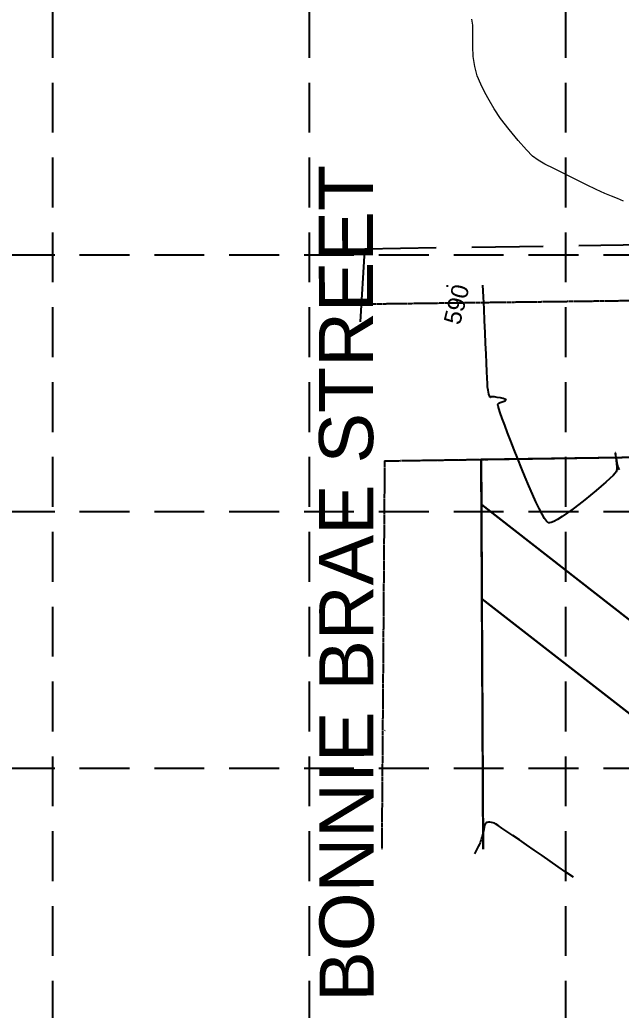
# Model space of a CAD drawing. Header units: inches. Extents: x 45655 to 51424, y 20024 to 23633.
# Drawn here: x 47357.8 to 47568.7, y 20483.3 to 20830.6 of the extents above; entities that cross this region are included whole.
import ezdxf

# ---------------------------------------------------------------- set-up
doc = ezdxf.new("R2010")
doc.units = ezdxf.units.IN
doc.header["$MEASUREMENT"] = 0
for name, pattern in [('2148-1-1 FINAL PLAT$0$PHANTOM2', [1.25, 0.625, -0.125, 0.125, -0.125, 0.125, -0.125]), ('DASHED', [0.75, 0.5, -0.25]), ('DASHED2', [0.375, 0.25, -0.125]), ('HIDDEN', [0.375, 0.25, -0.125]), ('PHANTOM2', [1.25, 0.625, -0.125, 0.125, -0.125, 0.125, -0.125])]:
    doc.linetypes.add(name, pattern=pattern)
for name, color, linetype in [('2148-1-1 Boundary Verification$0$BOUNDARY_TG', 3, 'Continuous'), ('2148-1-1 Boundary Verification$0$X-BNDRY', 5, 'PHANTOM2'), ('2148-1-1 Boundary Verification$0$X-BNDRY-PHASE 1', 3, 'Continuous'), ('2148-1-1 FINAL PLAT$0$BPOLY', 20, 'Continuous'), ('2148-1-1 FINAL PLAT$0$P-PLAN-LOT LINE PH1', 1, 'Continuous'), ('2148-1-1 FINAL PLAT$0$P-PLAN-STREET NAMES', 6, 'Continuous'), ('2148-1-1 FINAL PLAT$0$X-ADJ', 4, '2148-1-1 FINAL PLAT$0$PHANTOM2'), ('2148-1-1 TOPOGRAPHIC SURVEY$0$X-CONT-MJR', 14, 'Continuous'), ('GRID', 254, 'HIDDEN'), ('LIMITS OF DISTURBANCE', 1, 'DASHED'), ('P-ERO-SILT FENCE-GRADING', 6, 'DASHED2')]:
    doc.layers.add(name, color=color, linetype=linetype)
doc.layers.add('CTR', color=43, linetype='Continuous', lineweight=9)
doc.styles.get("Standard").update_dxf_attribs({"font": 'ARIAL.TTF'})

msp = doc.modelspace()

# ---------------------------------------------------------------- linework, layer by layer
at = {"layer": '2148-1-1 Boundary Verification$0$BOUNDARY_TG', "color": 7, "lineweight": 30}
msp.add_line((47485.74, 20675.93), (47485.74, 20675.93), dxfattribs=at)
at = {"layer": '2148-1-1 Boundary Verification$0$BOUNDARY_TG', "color": 7}
msp.add_line((47485.74, 20675.93), (47485.74, 20675.93), dxfattribs=at)
at = {"layer": '2148-1-1 Boundary Verification$0$X-BNDRY', "color": 7}
for q in [(50060.21, 20714.52), (47484.73, 20539.76)]:
    msp.add_line((47485.74, 20675.93), q, dxfattribs=at)
at = {"layer": '2148-1-1 Boundary Verification$0$X-BNDRY-PHASE 1', "color": 7}
msp.add_line((47496.16, 20676.08), (49384.49, 20704.21), dxfattribs=at)
at = {"layer": '2148-1-1 FINAL PLAT$0$BPOLY', "color": 7}
for p, q in [((47680.67, 20678.83), (47519.66, 20676.43)), ((47519.66, 20676.43), (47519.73, 20660.58)), ((47519.73, 20660.58), (47648.97, 20559.94)), ((47519.73, 20660.58), (47519.89, 20627.51)), ((47648.97, 20559.94), (47519.73, 20660.58)), ((47519.89, 20627.51), (47520.29, 20539.76)), ((47633.76, 20538.83), (47519.89, 20627.51)), ((47519.89, 20627.51), (47633.76, 20538.83))]:
    msp.add_line(p, q, dxfattribs=at)
at = {"layer": '2148-1-1 FINAL PLAT$0$P-PLAN-LOT LINE PH1', "color": 7}
for p, q in [((47520.29, 20539.76), (47519.66, 20676.43)), ((47648.97, 20559.94), (47519.73, 20660.58)), ((47633.76, 20538.83), (47519.89, 20627.51))]:
    msp.add_line(p, q, dxfattribs=at)
at = {"layer": '2148-1-1 FINAL PLAT$0$X-ADJ', "color": 7}
msp.add_line((47485.74, 20675.93), (47496.16, 20676.08), dxfattribs=at)
at = {"layer": '2148-1-1 TOPOGRAPHIC SURVEY$0$X-CONT-MJR', "color": 7}
for p, q in [((47507.83, 20736.92, 590), (47507.82, 20737.6, 590)), ((47520.65, 20729.25, 590), (47520.45, 20733.45, 590)), ((47521.03, 20721.01, 590), (47520.84, 20725.08, 590)), ((47521.51, 20710.21, 590), (47521.37, 20713.51, 590)), ((47521.75, 20704.91, 590), (47521.64, 20707.32, 590)), ((47521.84, 20703.05, 590), (47521.75, 20704.91, 590)), ((47521.9, 20701.83, 590), (47521.84, 20703.05, 590)), ((47522.36, 20699.36, 590), (47522.19, 20700.05, 590)), ((47522.52, 20698.75, 590), (47522.36, 20699.36, 590)), ((47523.5, 20698.45, 590), (47523.17, 20698.48, 590)), ((47527.35, 20697.8, 590), (47526.36, 20698.01, 590)), ((47528.39, 20697.34, 590), (47528.39, 20697.38, 590)), ((47525.4, 20695.69, 590), (47525.41, 20695.72, 590)), ((47525.8, 20694.28, 590), (47525.54, 20695.13, 590)), ((47525.82, 20696.14, 590), (47526.31, 20696.39, 590)), ((47526.31, 20696.39, 590), (47527.02, 20696.67, 590)), ((47527.02, 20696.67, 590), (47527.71, 20696.93, 590)), ((47527.02, 20690.77, 590), (47526.32, 20692.75, 590)), ((47527.88, 20688.42, 590), (47527.02, 20690.77, 590)), ((47532.43, 20676.61, 590), (47531.17, 20679.78, 590)), ((47533.72, 20673.39, 590), (47532.43, 20676.61, 590)), ((47566.64, 20678.63, 590), (47566.64, 20678.39, 590)), ((47566.72, 20678.71, 590), (47566.69, 20678.72, 590)), ((47566.77, 20678.65, 590), (47566.72, 20678.71, 590)), ((47566.84, 20677.04, 590), (47567, 20676.01, 590)), ((47567.17, 20676.16, 590), (47567.04, 20677.14, 590)), ((47535.03, 20670.21, 590), (47533.72, 20673.39, 590)), ((47567.19, 20672.86, 590), (47567, 20672.11, 590)), ((47567.58, 20674.11, 590), (47567.35, 20675.11, 590)), ((47568.19, 20672.78, 590), (47567.88, 20673.26, 590)), ((47536.33, 20667.14, 590), (47535.03, 20670.21, 590)), ((47565.88, 20670.83, 590), (47564.77, 20669.78, 590)), ((47566.64, 20671.63, 590), (47565.88, 20670.83, 590)), ((47559.93, 20665.51, 590), (47557.98, 20663.89, 590)), ((47551.86, 20659.09, 590), (47549.91, 20657.68, 590)), ((47555.95, 20662.25, 590), (47553.89, 20660.63, 590)), ((47541.87, 20655.69, 590), (47540.97, 20657.23, 590)), ((47546.46, 20655.43, 590), (47545.06, 20654.69, 590)), ((47542.88, 20654.42, 590), (47542.49, 20654.83, 590)), ((47543.61, 20654.21, 590), (47543.32, 20654.2, 590)), ((47544.15, 20654.33, 590), (47543.61, 20654.21, 590)), ((47520.82, 20548.04, 595), (47520.65, 20547.35, 595)), ((47521.23, 20548.91, 595), (47521.12, 20548.77, 595)), ((47521.49, 20549.07, 595), (47521.35, 20549, 595)), ((47522.14, 20549.19, 595), (47521.75, 20549.14, 595)), ((47523.26, 20549.11, 595), (47522.69, 20549.18, 595)), ((47523.8, 20549.01, 595), (47523.26, 20549.11, 595)), ((47524.28, 20548.88, 595), (47523.8, 20549.01, 595)), ((47520.08, 20544.78, 595), (47519.93, 20544.22, 595)), ((47520.38, 20545.9, 595), (47520.23, 20545.31, 595)), ((47528.65, 20545.99, 595), (47526.92, 20547.16, 595)), ((47530.7, 20544.6, 595), (47528.65, 20545.99, 595)), ((47519.02, 20541.55, 595), (47518.6, 20540.68, 595)), ((47519.61, 20543.09, 595), (47519.43, 20542.54, 595)), ((47538.24, 20539.42, 595), (47535.55, 20541.27, 595)), ((47543.84, 20535.56, 595), (47541.02, 20537.5, 595)), ((47546.64, 20533.62, 595), (47543.84, 20535.56, 595)), ((47549.37, 20531.74, 595), (47546.64, 20533.62, 595))]:
    msp.add_line(p, q, dxfattribs=at)
at = {"layer": '2148-1-1 TOPOGRAPHIC SURVEY$0$X-CONT-MJR', "color": 7, "extrusion": (0.998818, 0.048606, 0)}
msp.add_line((47520.45, 20733.45, 590), (47520.25, 20737.6, 590), dxfattribs=at)
at = {"layer": '2148-1-1 TOPOGRAPHIC SURVEY$0$X-CONT-MJR', "color": 7, "extrusion": (0.998922, 0.046422, 0)}
msp.add_line((47520.84, 20725.08, 590), (47520.65, 20729.25, 590), dxfattribs=at)
at = {"layer": '2148-1-1 TOPOGRAPHIC SURVEY$0$X-CONT-MJR', "color": 7, "extrusion": (0.998979, 0.045175, 0)}
msp.add_line((47521.2, 20717.13, 590), (47521.03, 20721.01, 590), dxfattribs=at)
at = {"layer": '2148-1-1 TOPOGRAPHIC SURVEY$0$X-CONT-MJR', "color": 7, "extrusion": (0.998993, 0.044858, 0)}
msp.add_line((47521.37, 20713.51, 590), (47521.2, 20717.13, 590), dxfattribs=at)
at = {"layer": '2148-1-1 TOPOGRAPHIC SURVEY$0$X-CONT-MJR', "color": 7, "extrusion": (0.998988, 0.044984, 0)}
msp.add_line((47521.64, 20707.32, 590), (47521.51, 20710.21, 590), dxfattribs=at)
at = {"layer": '2148-1-1 TOPOGRAPHIC SURVEY$0$X-CONT-MJR', "color": 7, "extrusion": (0.99764, 0.068655, 0)}
msp.add_line((47521.94, 20701.31, 590), (47521.9, 20701.83, 590), dxfattribs=at)
at = {"layer": '2148-1-1 TOPOGRAPHIC SURVEY$0$X-CONT-MJR', "color": 7, "extrusion": (0.984358, 0.176177, 0)}
msp.add_line((47522.04, 20700.73, 590), (47521.94, 20701.31, 590), dxfattribs=at)
at = {"layer": '2148-1-1 TOPOGRAPHIC SURVEY$0$X-CONT-MJR', "color": 7, "extrusion": (0.977689, 0.210059, 0)}
msp.add_line((47522.19, 20700.05, 590), (47522.04, 20700.73, 590), dxfattribs=at)
at = {"layer": '2148-1-1 TOPOGRAPHIC SURVEY$0$X-CONT-MJR', "color": 7, "extrusion": (0.958032, 0.286662, 0)}
msp.add_line((47522.65, 20698.31, 590), (47522.52, 20698.75, 590), dxfattribs=at)
at = {"layer": '2148-1-1 TOPOGRAPHIC SURVEY$0$X-CONT-MJR', "color": 7, "extrusion": (0.913266, 0.407364, 0)}
msp.add_line((47522.73, 20698.13, 590), (47522.65, 20698.31, 590), dxfattribs=at)
at = {"layer": '2148-1-1 TOPOGRAPHIC SURVEY$0$X-CONT-MJR', "color": 7, "extrusion": (-0.494576, 0.869135, 0)}
msp.add_line((47522.85, 20698.2, 590), (47522.73, 20698.13, 590), dxfattribs=at)
at = {"layer": '2148-1-1 TOPOGRAPHIC SURVEY$0$X-CONT-MJR', "color": 7, "extrusion": (0.723325, -0.690507, 0)}
msp.add_line((47523, 20698.36, 590), (47522.85, 20698.2, 590), dxfattribs=at)
at = {"layer": '2148-1-1 TOPOGRAPHIC SURVEY$0$X-CONT-MJR', "color": 7, "extrusion": (0.56933, -0.822109, 0)}
msp.add_line((47523.17, 20698.48, 590), (47523, 20698.36, 590), dxfattribs=at)
at = {"layer": '2148-1-1 TOPOGRAPHIC SURVEY$0$X-CONT-MJR', "color": 7, "extrusion": (-0.128004, -0.991774, 0)}
msp.add_line((47524.26, 20698.35, 590), (47523.5, 20698.45, 590), dxfattribs=at)
at = {"layer": '2148-1-1 TOPOGRAPHIC SURVEY$0$X-CONT-MJR', "color": 7, "extrusion": (-0.1493, -0.988792, 0)}
msp.add_line((47525.27, 20698.2, 590), (47524.26, 20698.35, 590), dxfattribs=at)
at = {"layer": '2148-1-1 TOPOGRAPHIC SURVEY$0$X-CONT-MJR', "color": 7, "extrusion": (-0.171748, -0.985141, 0)}
msp.add_line((47526.36, 20698.01, 590), (47525.27, 20698.2, 590), dxfattribs=at)
at = {"layer": '2148-1-1 TOPOGRAPHIC SURVEY$0$X-CONT-MJR', "color": 7, "extrusion": (-0.267624, -0.963523, 0)}
msp.add_line((47527.97, 20697.63, 590), (47527.35, 20697.8, 590), dxfattribs=at)
at = {"layer": '2148-1-1 TOPOGRAPHIC SURVEY$0$X-CONT-MJR', "color": 7, "extrusion": (0.406527, -0.913639, 0)}
msp.add_line((47527.71, 20696.93, 590), (47528.13, 20697.12, 590), dxfattribs=at)
at = {"layer": '2148-1-1 TOPOGRAPHIC SURVEY$0$X-CONT-MJR', "color": 7, "extrusion": (-0.383846, -0.923397, 0)}
msp.add_line((47528.27, 20697.5, 590), (47527.97, 20697.63, 590), dxfattribs=at)
at = {"layer": '2148-1-1 TOPOGRAPHIC SURVEY$0$X-CONT-MJR', "color": 7, "extrusion": (0.564046, -0.825743, 0)}
msp.add_line((47528.13, 20697.12, 590), (47528.33, 20697.25, 590), dxfattribs=at)
at = {"layer": '2148-1-1 TOPOGRAPHIC SURVEY$0$X-CONT-MJR', "color": 7, "extrusion": (0.613531, 0.78967, 0)}
msp.add_line((47528.38, 20697.42, 590), (47528.27, 20697.5, 590), dxfattribs=at)
at = {"layer": '2148-1-1 TOPOGRAPHIC SURVEY$0$X-CONT-MJR', "color": 7, "extrusion": (0.838334, -0.545158, 0)}
msp.add_line((47528.33, 20697.25, 590), (47528.39, 20697.34, 590), dxfattribs=at)
at = {"layer": '2148-1-1 TOPOGRAPHIC SURVEY$0$X-CONT-MJR', "color": 7, "extrusion": (0.908247, 0.418434, 0)}
msp.add_line((47528.39, 20697.38, 590), (47528.38, 20697.42, 590), dxfattribs=at)
at = {"layer": '2148-1-1 TOPOGRAPHIC SURVEY$0$X-CONT-MJR', "color": 7, "extrusion": (0.987609, 0.156936, 0)}
msp.add_line((47525.43, 20695.54, 590), (47525.4, 20695.69, 590), dxfattribs=at)
at = {"layer": '2148-1-1 TOPOGRAPHIC SURVEY$0$X-CONT-MJR', "color": 7, "extrusion": (0.909197, -0.416367, 0)}
msp.add_line((47525.41, 20695.72, 590), (47525.44, 20695.8, 590), dxfattribs=at)
at = {"layer": '2148-1-1 TOPOGRAPHIC SURVEY$0$X-CONT-MJR', "color": 7, "extrusion": (0.96695, 0.254966, 0)}
msp.add_line((47525.54, 20695.13, 590), (47525.43, 20695.54, 590), dxfattribs=at)
at = {"layer": '2148-1-1 TOPOGRAPHIC SURVEY$0$X-CONT-MJR', "color": 7, "extrusion": (0.781453, -0.623965, 0)}
msp.add_line((47525.44, 20695.8, 590), (47525.56, 20695.94, 590), dxfattribs=at)
at = {"layer": '2148-1-1 TOPOGRAPHIC SURVEY$0$X-CONT-MJR', "color": 7, "extrusion": (-0.601034, 0.799223, 0)}
msp.add_line((47525.56, 20695.94, 590), (47525.82, 20696.14, 590), dxfattribs=at)
at = {"layer": '2148-1-1 TOPOGRAPHIC SURVEY$0$X-CONT-MJR', "color": 7, "extrusion": (0.947061, 0.321054, 0)}
msp.add_line((47526.32, 20692.75, 590), (47525.8, 20694.28, 590), dxfattribs=at)
at = {"layer": '2148-1-1 TOPOGRAPHIC SURVEY$0$X-CONT-MJR', "color": 7, "extrusion": (0.936849, 0.349735, 0)}
msp.add_line((47528.88, 20685.76, 590), (47527.88, 20688.42, 590), dxfattribs=at)
at = {"layer": '2148-1-1 TOPOGRAPHIC SURVEY$0$X-CONT-MJR', "color": 7, "extrusion": (0.934613, 0.355667, 0)}
msp.add_line((47529.98, 20682.86, 590), (47528.88, 20685.76, 590), dxfattribs=at)
at = {"layer": '2148-1-1 TOPOGRAPHIC SURVEY$0$X-CONT-MJR', "color": 7, "extrusion": (0.932425, 0.361364, 0)}
msp.add_line((47531.17, 20679.78, 590), (47529.98, 20682.86, 590), dxfattribs=at)
at = {"layer": '2148-1-1 TOPOGRAPHIC SURVEY$0$X-CONT-MJR', "color": 7, "extrusion": (0.940197, -0.34063, 0)}
msp.add_line((47566.67, 20678.7, 590), (47566.64, 20678.63, 590), dxfattribs=at)
at = {"layer": '2148-1-1 TOPOGRAPHIC SURVEY$0$X-CONT-MJR', "color": 7, "extrusion": (0.993048, 0.117708, 0)}
msp.add_line((47566.64, 20678.39, 590), (47566.7, 20677.89, 590), dxfattribs=at)
at = {"layer": '2148-1-1 TOPOGRAPHIC SURVEY$0$X-CONT-MJR', "color": 7, "extrusion": (0.486389, -0.873742, 0)}
msp.add_line((47566.69, 20678.72, 590), (47566.67, 20678.7, 590), dxfattribs=at)
at = {"layer": '2148-1-1 TOPOGRAPHIC SURVEY$0$X-CONT-MJR', "color": 7, "extrusion": (0.987297, 0.158886, 0)}
msp.add_line((47566.7, 20677.89, 590), (47566.84, 20677.04, 590), dxfattribs=at)
at = {"layer": '2148-1-1 TOPOGRAPHIC SURVEY$0$X-CONT-MJR', "color": 7, "extrusion": (0.952485, 0.304587, 0)}
msp.add_line((47566.84, 20678.44, 590), (47566.77, 20678.65, 590), dxfattribs=at)
at = {"layer": '2148-1-1 TOPOGRAPHIC SURVEY$0$X-CONT-MJR', "color": 7, "extrusion": (0.983664, 0.180013, 0)}
msp.add_line((47566.92, 20677.96, 590), (47566.84, 20678.44, 590), dxfattribs=at)
at = {"layer": '2148-1-1 TOPOGRAPHIC SURVEY$0$X-CONT-MJR', "color": 7, "extrusion": (0.990604, 0.136759, 0)}
msp.add_line((47567.04, 20677.14, 590), (47566.92, 20677.96, 590), dxfattribs=at)
at = {"layer": '2148-1-1 TOPOGRAPHIC SURVEY$0$X-CONT-MJR', "color": 7, "extrusion": (0.991379, 0.131023, 0)}
msp.add_line((47567, 20676.01, 590), (47567.15, 20674.91, 590), dxfattribs=at)
at = {"layer": '2148-1-1 TOPOGRAPHIC SURVEY$0$X-CONT-MJR', "color": 7, "extrusion": (0.997336, 0.072941, 0)}
msp.add_line((47567.15, 20674.91, 590), (47567.23, 20673.83, 590), dxfattribs=at)
at = {"layer": '2148-1-1 TOPOGRAPHIC SURVEY$0$X-CONT-MJR', "color": 7, "extrusion": (0.986358, 0.164612, 0)}
msp.add_line((47567.35, 20675.11, 590), (47567.17, 20676.16, 590), dxfattribs=at)
at = {"layer": '2148-1-1 TOPOGRAPHIC SURVEY$0$X-CONT-MJR', "color": 7, "extrusion": (0.999366, -0.035592, 0)}
msp.add_line((47567.23, 20673.83, 590), (47567.19, 20672.86, 590), dxfattribs=at)
at = {"layer": '2148-1-1 TOPOGRAPHIC SURVEY$0$X-CONT-MJR', "color": 7, "extrusion": (0.942775, 0.333428, 0)}
msp.add_line((47567.88, 20673.26, 590), (47567.58, 20674.11, 590), dxfattribs=at)
at = {"layer": '2148-1-1 TOPOGRAPHIC SURVEY$0$X-CONT-MJR', "color": 7, "extrusion": (-0.673775, 0.738937, 0)}
msp.add_line((47564.77, 20669.78, 590), (47563.38, 20668.51, 590), dxfattribs=at)
at = {"layer": '2148-1-1 TOPOGRAPHIC SURVEY$0$X-CONT-MJR', "color": 7, "extrusion": (0.799252, -0.600997, 0)}
msp.add_line((47567, 20672.11, 590), (47566.64, 20671.63, 590), dxfattribs=at)
at = {"layer": '2148-1-1 TOPOGRAPHIC SURVEY$0$X-CONT-MJR', "color": 7, "extrusion": (0.916443, 0.400166, 0)}
msp.add_line((47537.6, 20664.23, 590), (47536.33, 20667.14, 590), dxfattribs=at)
at = {"layer": '2148-1-1 TOPOGRAPHIC SURVEY$0$X-CONT-MJR', "color": 7, "extrusion": (0.649947, -0.759979, 0)}
msp.add_line((47561.75, 20667.07, 590), (47559.93, 20665.51, 590), dxfattribs=at)
at = {"layer": '2148-1-1 TOPOGRAPHIC SURVEY$0$X-CONT-MJR', "color": 7, "extrusion": (-0.660812, 0.750551, 0)}
msp.add_line((47563.38, 20668.51, 590), (47561.75, 20667.07, 590), dxfattribs=at)
at = {"layer": '2148-1-1 TOPOGRAPHIC SURVEY$0$X-CONT-MJR', "color": 7, "extrusion": (0.910266, 0.414023, 0)}
msp.add_line((47538.81, 20661.57, 590), (47537.6, 20664.23, 590), dxfattribs=at)
at = {"layer": '2148-1-1 TOPOGRAPHIC SURVEY$0$X-CONT-MJR', "color": 7, "extrusion": (0.629227, -0.777222, 0)}
msp.add_line((47557.98, 20663.89, 590), (47555.95, 20662.25, 590), dxfattribs=at)
at = {"layer": '2148-1-1 TOPOGRAPHIC SURVEY$0$X-CONT-MJR', "color": 7, "extrusion": (0.901397, 0.432993, 0)}
msp.add_line((47539.94, 20659.21, 590), (47538.81, 20661.57, 590), dxfattribs=at)
at = {"layer": '2148-1-1 TOPOGRAPHIC SURVEY$0$X-CONT-MJR', "color": 7, "extrusion": (0.88748, 0.460846, 0)}
msp.add_line((47540.97, 20657.23, 590), (47539.94, 20659.21, 590), dxfattribs=at)
at = {"layer": '2148-1-1 TOPOGRAPHIC SURVEY$0$X-CONT-MJR', "color": 7, "extrusion": (0.603669, -0.797235, 0)}
msp.add_line((47553.89, 20660.63, 590), (47551.86, 20659.09, 590), dxfattribs=at)
at = {"layer": '2148-1-1 TOPOGRAPHIC SURVEY$0$X-CONT-MJR', "color": 7, "extrusion": (0.815102, 0.579318, 0)}
msp.add_line((47542.49, 20654.83, 590), (47541.87, 20655.69, 590), dxfattribs=at)
at = {"layer": '2148-1-1 TOPOGRAPHIC SURVEY$0$X-CONT-MJR', "color": 7, "extrusion": (-0.526907, 0.849923, 0)}
msp.add_line((47548.09, 20656.45, 590), (47546.46, 20655.43, 590), dxfattribs=at)
at = {"layer": '2148-1-1 TOPOGRAPHIC SURVEY$0$X-CONT-MJR', "color": 7, "extrusion": (-0.562176, 0.827017, 0)}
msp.add_line((47549.91, 20657.68, 590), (47548.09, 20656.45, 590), dxfattribs=at)
at = {"layer": '2148-1-1 TOPOGRAPHIC SURVEY$0$X-CONT-MJR', "color": 7, "extrusion": (-0.565589, -0.824687, 0)}
msp.add_line((47543.1, 20654.26, 590), (47542.88, 20654.42, 590), dxfattribs=at)
at = {"layer": '2148-1-1 TOPOGRAPHIC SURVEY$0$X-CONT-MJR', "color": 7, "extrusion": (-0.359705, -0.933066, 0)}
msp.add_line((47543.2, 20654.22, 590), (47543.1, 20654.26, 590), dxfattribs=at)
at = {"layer": '2148-1-1 TOPOGRAPHIC SURVEY$0$X-CONT-MJR', "color": 7, "extrusion": (-0.178427, -0.983953, 0)}
msp.add_line((47543.32, 20654.2, 590), (47543.2, 20654.22, 590), dxfattribs=at)
at = {"layer": '2148-1-1 TOPOGRAPHIC SURVEY$0$X-CONT-MJR', "color": 7, "extrusion": (-0.37114, 0.928577, 0)}
msp.add_line((47545.06, 20654.69, 590), (47544.15, 20654.33, 590), dxfattribs=at)
at = {"layer": '2148-1-1 TOPOGRAPHIC SURVEY$0$X-CONT-MJR', "color": 7, "extrusion": (0.754271, -0.656563, 0)}
msp.add_line((47485.84, 20581.35, 595), (47485.72, 20581.22, 595), dxfattribs=at)
at = {"layer": '2148-1-1 TOPOGRAPHIC SURVEY$0$X-CONT-MJR', "color": 7, "extrusion": (0.94428, -0.329143, 0)}
msp.add_line((47520.98, 20548.51, 595), (47520.82, 20548.04, 595), dxfattribs=at)
at = {"layer": '2148-1-1 TOPOGRAPHIC SURVEY$0$X-CONT-MJR', "color": 7, "extrusion": (0.882139, -0.470989, 0)}
msp.add_line((47521.12, 20548.77, 595), (47520.98, 20548.51, 595), dxfattribs=at)
at = {"layer": '2148-1-1 TOPOGRAPHIC SURVEY$0$X-CONT-MJR', "color": 7, "extrusion": (0.646936, -0.762545, 0)}
msp.add_line((47521.29, 20548.95, 595), (47521.23, 20548.91, 595), dxfattribs=at)
at = {"layer": '2148-1-1 TOPOGRAPHIC SURVEY$0$X-CONT-MJR', "color": 7, "extrusion": (-0.55035, 0.834934, 0)}
msp.add_line((47521.35, 20549, 595), (47521.29, 20548.95, 595), dxfattribs=at)
at = {"layer": '2148-1-1 TOPOGRAPHIC SURVEY$0$X-CONT-MJR', "color": 7, "extrusion": (0.281974, -0.959422, 0)}
msp.add_line((47521.75, 20549.14, 595), (47521.49, 20549.07, 595), dxfattribs=at)
at = {"layer": '2148-1-1 TOPOGRAPHIC SURVEY$0$X-CONT-MJR', "color": 7, "extrusion": (-0.01301, -0.999915, 0)}
msp.add_line((47522.69, 20549.18, 595), (47522.14, 20549.19, 595), dxfattribs=at)
at = {"layer": '2148-1-1 TOPOGRAPHIC SURVEY$0$X-CONT-MJR', "color": 7, "extrusion": (0.500918, 0.865495, 0)}
msp.add_line((47524.68, 20548.64, 595), (47524.28, 20548.88, 595), dxfattribs=at)
at = {"layer": '2148-1-1 TOPOGRAPHIC SURVEY$0$X-CONT-MJR', "color": 7, "extrusion": (-0.54448, -0.838774, 0)}
msp.add_line((47525.58, 20548.06, 595), (47524.68, 20548.64, 595), dxfattribs=at)
at = {"layer": '2148-1-1 TOPOGRAPHIC SURVEY$0$X-CONT-MJR', "color": 7, "extrusion": (-0.555433, -0.831562, 0)}
msp.add_line((47526.92, 20547.16, 595), (47525.58, 20548.06, 595), dxfattribs=at)
at = {"layer": '2148-1-1 TOPOGRAPHIC SURVEY$0$X-CONT-MJR', "color": 7, "extrusion": (0.963861, -0.266406, 0)}
msp.add_line((47519.93, 20544.22, 595), (47519.77, 20543.65, 595), dxfattribs=at)
at = {"layer": '2148-1-1 TOPOGRAPHIC SURVEY$0$X-CONT-MJR', "color": 7, "extrusion": (0.961657, -0.274256, 0)}
msp.add_line((47520.23, 20545.31, 595), (47520.08, 20544.78, 595), dxfattribs=at)
at = {"layer": '2148-1-1 TOPOGRAPHIC SURVEY$0$X-CONT-MJR', "color": 7, "extrusion": (0.982484, -0.186349, 0)}
msp.add_line((47520.51, 20546.61, 595), (47520.38, 20545.9, 595), dxfattribs=at)
at = {"layer": '2148-1-1 TOPOGRAPHIC SURVEY$0$X-CONT-MJR', "color": 7, "extrusion": (0.981991, -0.188925, 0)}
msp.add_line((47520.65, 20547.35, 595), (47520.51, 20546.61, 595), dxfattribs=at)
at = {"layer": '2148-1-1 TOPOGRAPHIC SURVEY$0$X-CONT-MJR', "color": 7, "extrusion": (-0.564947, -0.825127, 0)}
msp.add_line((47533.02, 20543.01, 595), (47530.7, 20544.6, 595), dxfattribs=at)
at = {"layer": '2148-1-1 TOPOGRAPHIC SURVEY$0$X-CONT-MJR', "color": 7, "extrusion": (0.909949, -0.414721, 0)}
msp.add_line((47519.24, 20542.03, 595), (47519.02, 20541.55, 595), dxfattribs=at)
at = {"layer": '2148-1-1 TOPOGRAPHIC SURVEY$0$X-CONT-MJR', "color": 7, "extrusion": (0.936019, -0.351949, 0)}
msp.add_line((47519.43, 20542.54, 595), (47519.24, 20542.03, 595), dxfattribs=at)
at = {"layer": '2148-1-1 TOPOGRAPHIC SURVEY$0$X-CONT-MJR', "color": 7, "extrusion": (0.959705, -0.28101, 0)}
msp.add_line((47519.77, 20543.65, 595), (47519.61, 20543.09, 595), dxfattribs=at)
at = {"layer": '2148-1-1 TOPOGRAPHIC SURVEY$0$X-CONT-MJR', "color": 7, "extrusion": (0.566149, 0.824303, 0)}
msp.add_line((47535.55, 20541.27, 595), (47533.02, 20543.01, 595), dxfattribs=at)
at = {"layer": '2148-1-1 TOPOGRAPHIC SURVEY$0$X-CONT-MJR', "color": 7, "extrusion": (0.895937, -0.444182, 0)}
msp.add_line((47518.02, 20539.5, 595), (47517.32, 20538.08, 595), dxfattribs=at)
at = {"layer": '2148-1-1 TOPOGRAPHIC SURVEY$0$X-CONT-MJR', "color": 7, "extrusion": (0.89828, -0.439424, 0)}
msp.add_line((47518.6, 20540.68, 595), (47518.02, 20539.5, 595), dxfattribs=at)
at = {"layer": '2148-1-1 TOPOGRAPHIC SURVEY$0$X-CONT-MJR', "color": 7, "extrusion": (-0.567598, -0.823306, 0)}
msp.add_line((47541.02, 20537.5, 595), (47538.24, 20539.42, 595), dxfattribs=at)
at = {"layer": '2148-1-1 TOPOGRAPHIC SURVEY$0$X-CONT-MJR', "color": 7, "extrusion": (-0.56846, -0.822711, 0)}
msp.add_line((47551.96, 20529.95, 595), (47549.37, 20531.74, 595), dxfattribs=at)
at = {"layer": 'CTR', "elevation": 588}
msp.add_lwpolyline([(47569.53, 20767.06), (47567.5, 20767.92), (47565.4, 20768.73), (47562.98, 20769.73), (47560.02, 20771.09), (47556.59, 20772.78), (47552.81, 20774.65), (47548.85, 20776.59), (47545.08, 20778.44), (47541.92, 20780.04), (47539.61, 20781.36), (47537.69, 20782.83), (47535.51, 20785.01), (47532.62, 20788.27), (47529.4, 20792.16), (47526.44, 20796.05), (47524.14, 20799.43), (47522.38, 20802.38), (47520.91, 20805.18), (47519.5, 20808.01), (47518.27, 20811.01), (47517.35, 20814.25), (47516.85, 20817.75), (47516.69, 20821.23), (47516.71, 20824.3), (47516.75, 20826.73), (47516.67, 20828.78), (47516.34, 20830.84)], dxfattribs=at)
at = {"layer": 'GRID', "linetype": 'HIDDEN', "ltscale": 70}
for p, q in [((47369.24, 23538.55), (47369.24, 20388.15)), ((47459.24, 23538.55), (47459.24, 20388.15)), ((47549.24, 23538.55), (47549.24, 20388.15)), ((45751.26, 20748.15), (51331.26, 20748.15)), ((45751.26, 20658.15), (51331.26, 20658.15)), ((45751.26, 20568.15), (51331.26, 20568.15))]:
    msp.add_line(p, q, dxfattribs=at)
at = {"layer": 'LIMITS OF DISTURBANCE', "color": 7, "ltscale": 50}
for p, q in [((47478.87, 20750.35), (50097.92, 20788.05)), ((47477.26, 20724.71), (47478.87, 20750.35))]:
    msp.add_line(p, q, dxfattribs=at)
at = {"layer": 'P-ERO-SILT FENCE-GRADING', "color": 7}
msp.add_line((47481.21, 20731), (50081, 20764.59), dxfattribs=at)

# ---------------------------------------------------------------- texts
at = {"layer": '2148-1-1 FINAL PLAT$0$P-PLAN-STREET NAMES', "color": 7}
msp.add_text('BONNIE BRAE STREET', height=19, rotation=90.0571, dxfattribs=at).set_placement((47481.93, 20486.27))
at = {"layer": '2148-1-1 TOPOGRAPHIC SURVEY$0$X-CONT-MJR', "color": 7}
msp.add_text('590', height=6, rotation=75.9888, dxfattribs=at).set_placement((47512.17, 20723.32, 590))

doc.saveas('drawing.dxf')
